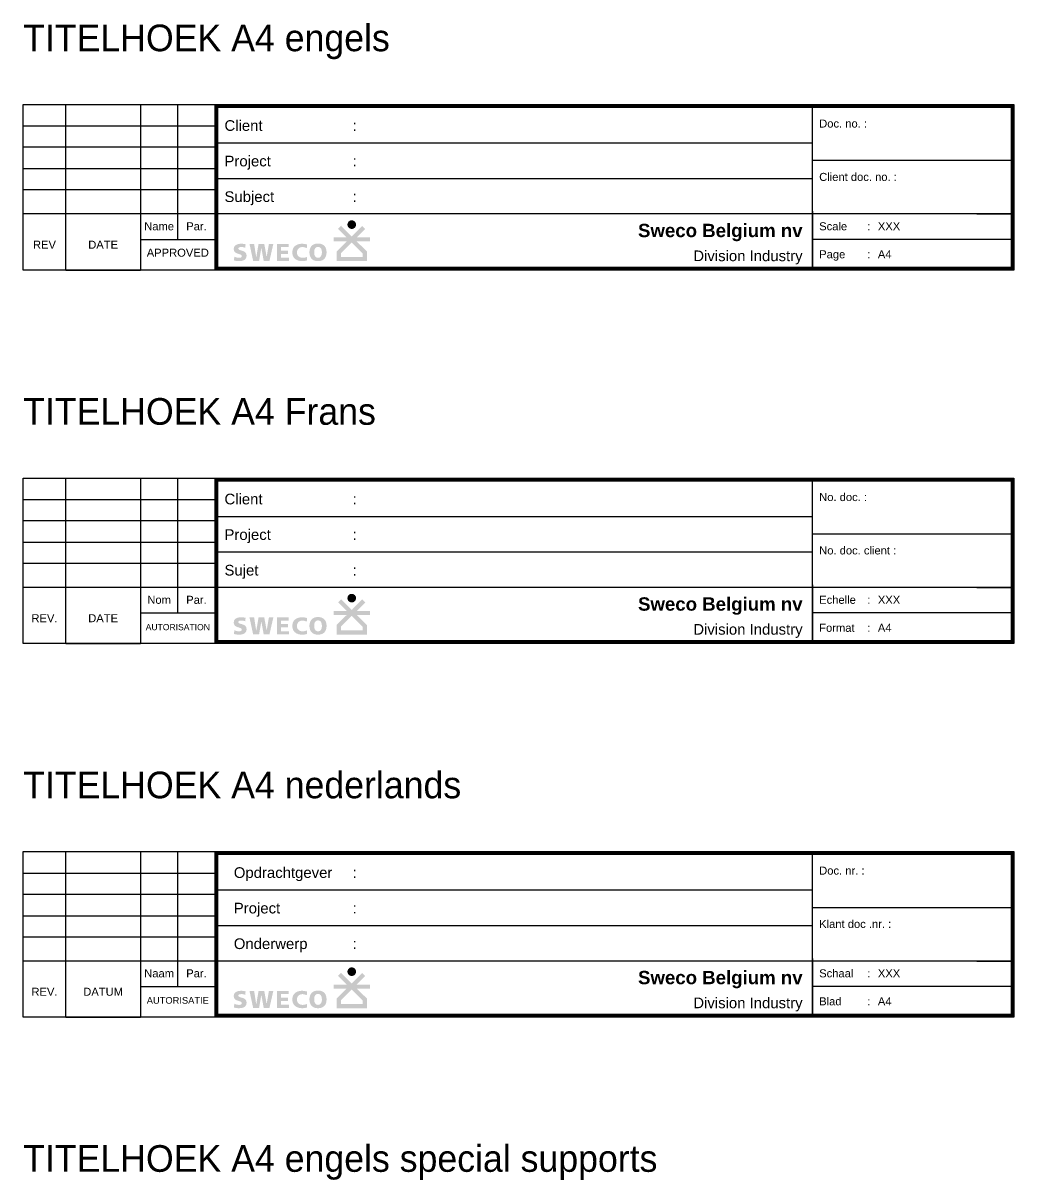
# Model space of a CAD drawing. Header units: millimetres. Extents: x 2206 to 2831, y 217 to 693.
# Drawn here: x 2645.5 to 2831.2, y 476 to 692.7 of the extents above; entities that cross this region are included whole.
import ezdxf
from ezdxf.enums import TextEntityAlignment as Align

# ---------------------------------------------------------------- set-up
doc = ezdxf.new("R2010")
doc.units = ezdxf.units.MM
doc.layers.add('TITEL', color=7, linetype='Continuous')
doc.styles.add('GMI_TITEL', font='arial.ttf')

# ---------------------------------------------------------------- blocks, each defined once
blk = doc.blocks.new('A$C777E2D34')
h = blk.add_hatch(color=7)
h.paths.add_polyline_path([(19.25, 1.8), (19.25, -0.01), (24.93, -0.01), (24.93, 1.8), (23.03, 3.67), (25.5, 3.67), (25.5, 4.42), (23.02, 4.42), (24.62, 6.02), (24.05, 6.59), (22.08, 4.61), (20.09, 6.62), (19.53, 6.04), (21.16, 4.42), (18.68, 4.42), (18.68, 3.67), (21.14, 3.67)])
h.paths.add_polyline_path([(20.05, 0.79), (20.05, 1.46), (22.08, 3.49), (24.12, 1.46), (24.12, 0.79)], flags=16)
for color, points in [(256, [(21.4, 7.25), (21.38, 7.21), (21.35, 7.14), (21.34, 7.11), (21.31, 7.03), (21.3, 6.99), (21.3, 6.95), (21.29, 6.91), (21.29, 6.87), (21.29, 6.83), (21.29, 6.74), (21.3, 6.71), (21.3, 6.67), (21.31, 6.63), (21.34, 6.55), (21.35, 6.52), (21.37, 6.48), (21.38, 6.45), (21.43, 6.37), (21.47, 6.32), (21.52, 6.26), (21.55, 6.23), (21.58, 6.21), (21.61, 6.19), (21.64, 6.16), (21.67, 6.14), (21.71, 6.12), (21.74, 6.1), (21.78, 6.09), (21.81, 6.07), (21.89, 6.05), (21.93, 6.04), (22.01, 6.03), (22.05, 6.03), (22.13, 6.03), (22.17, 6.03), (22.25, 6.04), (22.29, 6.05), (22.37, 6.07), (22.45, 6.11), (22.47, 6.12), (22.51, 6.14), (22.54, 6.16), (22.6, 6.21), (22.63, 6.23), (22.69, 6.29), (22.71, 6.32), (22.76, 6.38), (22.78, 6.41), (22.82, 6.49), (22.85, 6.57), (22.87, 6.63), (22.88, 6.67), (22.88, 6.71), (22.89, 6.75), (22.89, 6.79), (22.89, 6.87), (22.89, 6.91), (22.88, 6.95), (22.87, 7.03), (22.85, 7.11), (22.83, 7.14), (22.82, 7.18), (22.8, 7.21), (22.78, 7.25), (22.76, 7.28), (22.73, 7.31), (22.71, 7.34), (22.69, 7.37), (22.66, 7.4), (22.6, 7.45), (22.54, 7.5), (22.51, 7.52), (22.47, 7.54), (22.4, 7.57), (22.33, 7.6), (22.25, 7.62), (22.21, 7.62), (22.17, 7.63), (22.13, 7.63), (22.05, 7.63), (21.97, 7.62), (21.93, 7.62), (21.89, 7.61), (21.85, 7.6), (21.81, 7.58), (21.78, 7.57), (21.71, 7.54), (21.67, 7.52), (21.64, 7.5), (21.61, 7.47), (21.58, 7.45), (21.52, 7.4), (21.47, 7.34), (21.45, 7.31), (21.42, 7.28)]), (7, [(0.94, 3.21), (0.88, 3.2), (0.76, 3.17), (0.65, 3.14), (0.59, 3.12), (0.49, 3.07), (0.44, 3.04), (0.39, 3.01), (0.34, 2.98), (0.29, 2.95), (0.25, 2.91), (0.21, 2.88), (0.14, 2.79), (0.1, 2.75), (0.08, 2.7), (0.05, 2.65), (0.03, 2.59), (0.01, 2.53), (0, 2.47), (-0.01, 2.41), (-0.02, 2.34), (-0.02, 2.27), (-0.02, 2.17), (-0.01, 2.08), (0.01, 1.99), (0.04, 1.91), (0.07, 1.84), (0.11, 1.77), (0.16, 1.71), (0.21, 1.66), (0.26, 1.61), (0.32, 1.57), (0.38, 1.53), (0.45, 1.5), (0.51, 1.47), (0.58, 1.44), (0.65, 1.41), (0.72, 1.39), (0.86, 1.35), (1.05, 1.29), (1.12, 1.26), (1.2, 1.24), (1.31, 1.18), (1.42, 1.09), (1.46, 1.01), (1.47, 0.89), (1.45, 0.84), (1.44, 0.79), (1.38, 0.71), (1.29, 0.66), (1.2, 0.64), (1.1, 0.62), (1, 0.61), (0.95, 0.61), (0.85, 0.61), (0.76, 0.62), (0.7, 0.63), (0.64, 0.64), (0.54, 0.66), (0.4, 0.69), (0.2, 0.77), (0.08, 0.82), (0.01, 0.12), (0.06, 0.1), (0.12, 0.09), (0.18, 0.07), (0.24, 0.06), (0.36, 0.04), (0.42, 0.02), (0.48, 0.02), (0.6, 0), (0.72, -0.01), (0.84, -0.01), (0.95, -0.01), (1.08, -0.01), (1.22, 0), (1.28, 0), (1.41, 0.02), (1.47, 0.03), (1.54, 0.04), (1.6, 0.06), (1.66, 0.08), (1.77, 0.12), (1.88, 0.17), (1.93, 0.19), (1.98, 0.22), (2.02, 0.26), (2.07, 0.29), (2.15, 0.37), (2.18, 0.42), (2.25, 0.51), (2.3, 0.62), (2.32, 0.68), (2.34, 0.74), (2.35, 0.81), (2.36, 0.88), (2.36, 0.95), (2.37, 1.02), (2.36, 1.13), (2.35, 1.22), (2.33, 1.31), (2.3, 1.39), (2.27, 1.46), (2.22, 1.53), (2.18, 1.59), (2.13, 1.64), (2.07, 1.69), (2.01, 1.73), (1.95, 1.77), (1.89, 1.81), (1.82, 1.84), (1.75, 1.87), (1.67, 1.89), (1.6, 1.92), (1.46, 1.96), (1.32, 2), (1.26, 2.02), (1.14, 2.05), (1.08, 2.08), (0.99, 2.12), (0.9, 2.19), (0.85, 2.28), (0.84, 2.39), (0.86, 2.43), (0.88, 2.47), (0.94, 2.54), (1.03, 2.58), (1.16, 2.61), (1.25, 2.61), (1.35, 2.62), (1.43, 2.62), (1.52, 2.62), (1.67, 2.61), (1.79, 2.59), (1.94, 2.55), (2.02, 2.53), (2.12, 2.48), (2.19, 3.14), (2.1, 3.16), (2, 3.18), (1.91, 3.2), (1.8, 3.22), (1.7, 3.23), (1.59, 3.24), (1.48, 3.24), (1.36, 3.24), (1.24, 3.24), (1.12, 3.23), (1, 3.22)]), (7, [(4.17, 0.78), (3.79, 3.21), (2.92, 3.21), (3.61, 0.02), (4.72, 0.02), (5.14, 2.48), (5.59, 0.02), (6.66, 0.02), (7.39, 3.21), (6.56, 3.21), (6.14, 0.78), (5.69, 3.21), (4.62, 3.21), (4.2, 0.78)]), (7, [(10.3, 0.02), (10.3, 0.64), (8.84, 0.64), (8.84, 1.34), (10.16, 1.34), (10.16, 1.96), (8.84, 1.96), (8.84, 2.62), (10.26, 2.62), (10.26, 3.21), (8.05, 3.21), (8.05, 0.02)]), (7, [(12.63, -0.01), (12.71, -0.01), (12.87, -0.01), (12.94, -0.01), (13.01, -0.01), (13.08, 0), (13.21, 0.01), (13.32, 0.03), (13.43, 0.05), (13.54, 0.07), (13.63, 0.1), (13.73, 0.12), (13.69, 0.78), (13.6, 0.75), (13.5, 0.71), (13.34, 0.66), (13.2, 0.64), (13.07, 0.62), (13, 0.61), (12.95, 0.61), (12.9, 0.61), (12.81, 0.61), (12.72, 0.62), (12.67, 0.63), (12.59, 0.64), (12.51, 0.66), (12.47, 0.68), (12.38, 0.71), (12.33, 0.74), (12.27, 0.77), (12.2, 0.82), (12.16, 0.85), (12.1, 0.9), (12.01, 0.99), (11.93, 1.12), (11.88, 1.23), (11.85, 1.36), (11.83, 1.44), (11.83, 1.5), (11.82, 1.56), (11.82, 1.61), (11.82, 1.7), (11.83, 1.8), (11.85, 1.88), (11.86, 1.92), (11.9, 2.03), (11.94, 2.11), (11.96, 2.15), (11.98, 2.19), (12.02, 2.24), (12.08, 2.32), (12.14, 2.37), (12.19, 2.42), (12.25, 2.45), (12.29, 2.48), (12.33, 2.5), (12.4, 2.54), (12.47, 2.56), (12.51, 2.58), (12.63, 2.6), (12.79, 2.62), (12.88, 2.62), (13, 2.61), (13.08, 2.6), (13.18, 2.58), (13.29, 2.55), (13.35, 2.54), (13.4, 2.52), (13.45, 2.5), (13.5, 2.48), (13.55, 2.46), (13.6, 2.43), (13.66, 2.41), (13.73, 3.1), (13.61, 3.13), (13.49, 3.15), (13.37, 3.18), (13.26, 3.2), (13.14, 3.22), (13.02, 3.23), (12.91, 3.24), (12.79, 3.24), (12.69, 3.24), (12.6, 3.24), (12.51, 3.23), (12.41, 3.22), (12.32, 3.2), (12.23, 3.19), (12.15, 3.17), (12.07, 3.14), (11.98, 3.12), (11.9, 3.09), (11.83, 3.05), (11.75, 3.02), (11.68, 2.98), (11.61, 2.94), (11.55, 2.89), (11.48, 2.84), (11.42, 2.79), (11.37, 2.74), (11.31, 2.68), (11.21, 2.55), (11.17, 2.48), (11.13, 2.41), (11.09, 2.34), (11.06, 2.26), (11.04, 2.18), (11.01, 2.09), (10.99, 2), (10.98, 1.91), (10.96, 1.81), (10.96, 1.72), (10.96, 1.61), (10.96, 1.5), (10.97, 1.4), (10.98, 1.29), (11, 1.2), (11.02, 1.1), (11.05, 1.01), (11.08, 0.93), (11.12, 0.85), (11.16, 0.77), (11.21, 0.7), (11.25, 0.63), (11.31, 0.57), (11.36, 0.51), (11.42, 0.45), (11.48, 0.4), (11.55, 0.35), (11.62, 0.3), (11.68, 0.26), (11.76, 0.22), (11.83, 0.18), (11.9, 0.15), (11.98, 0.12), (12.06, 0.09), (12.14, 0.07), (12.22, 0.05), (12.3, 0.03), (12.38, 0.02), (12.46, 0.01), (12.54, 0)])]:
    blk.add_hatch(color=color).paths.add_polyline_path(points)
h = blk.add_hatch(color=7)
h.paths.add_polyline_path([(15.77, -0.02), (15.87, -0.01), (15.96, -0.01), (16.05, 0), (16.14, 0.01), (16.22, 0.03), (16.3, 0.05), (16.38, 0.07), (16.46, 0.1), (16.6, 0.16), (16.67, 0.2), (16.73, 0.24), (16.8, 0.28), (16.85, 0.32), (16.96, 0.43), (17.01, 0.48), (17.05, 0.54), (17.1, 0.6), (17.14, 0.66), (17.17, 0.73), (17.21, 0.8), (17.24, 0.87), (17.27, 0.95), (17.29, 1.02), (17.31, 1.1), (17.33, 1.18), (17.34, 1.27), (17.35, 1.36), (17.36, 1.45), (17.37, 1.54), (17.37, 1.63), (17.37, 1.73), (17.36, 1.82), (17.35, 1.91), (17.34, 2), (17.33, 2.08), (17.31, 2.16), (17.29, 2.24), (17.27, 2.32), (17.24, 2.4), (17.21, 2.47), (17.18, 2.54), (17.14, 2.6), (17.1, 2.67), (17.06, 2.73), (17.01, 2.79), (16.96, 2.84), (16.91, 2.89), (16.86, 2.94), (16.8, 2.99), (16.74, 3.03), (16.67, 3.07), (16.54, 3.14), (16.46, 3.17), (16.38, 3.2), (16.31, 3.22), (16.23, 3.24), (16.14, 3.25), (16.05, 3.27), (15.96, 3.28), (15.87, 3.28), (15.77, 3.28), (15.67, 3.28), (15.58, 3.28), (15.49, 3.27), (15.4, 3.25), (15.31, 3.24), (15.23, 3.22), (15.15, 3.2), (15.07, 3.17), (15, 3.14), (14.93, 3.1), (14.86, 3.07), (14.8, 3.03), (14.74, 2.99), (14.68, 2.94), (14.63, 2.89), (14.52, 2.79), (14.48, 2.73), (14.44, 2.67), (14.4, 2.6), (14.36, 2.54), (14.33, 2.47), (14.3, 2.4), (14.27, 2.32), (14.25, 2.24), (14.23, 2.16), (14.21, 2.08), (14.19, 2), (14.18, 1.91), (14.17, 1.82), (14.17, 1.73), (14.17, 1.63), (14.17, 1.54), (14.17, 1.45), (14.18, 1.36), (14.19, 1.27), (14.21, 1.18), (14.23, 1.1), (14.25, 1.02), (14.27, 0.95), (14.3, 0.87), (14.33, 0.8), (14.36, 0.73), (14.4, 0.66), (14.44, 0.6), (14.48, 0.54), (14.53, 0.48), (14.58, 0.43), (14.63, 0.38), (14.68, 0.32), (14.74, 0.28), (14.8, 0.24), (14.87, 0.2), (14.93, 0.16), (15.01, 0.13), (15.08, 0.1), (15.15, 0.07), (15.23, 0.05), (15.32, 0.03), (15.4, 0.01), (15.49, 0), (15.58, -0.01), (15.67, -0.01)])
h.paths.add_polyline_path([(15.77, 0.61), (15.68, 0.62), (15.63, 0.63), (15.57, 0.64), (15.51, 0.66), (15.46, 0.68), (15.36, 0.75), (15.31, 0.8), (15.27, 0.84), (15.24, 0.89), (15.21, 0.93), (15.19, 0.96), (15.16, 1.03), (15.14, 1.08), (15.11, 1.14), (15.1, 1.21), (15.08, 1.26), (15.07, 1.35), (15.05, 1.5), (15.05, 1.63), (15.05, 1.73), (15.06, 1.9), (15.08, 2.02), (15.11, 2.13), (15.14, 2.2), (15.15, 2.24), (15.17, 2.28), (15.19, 2.31), (15.22, 2.36), (15.27, 2.44), (15.34, 2.5), (15.46, 2.59), (15.57, 2.63), (15.69, 2.65), (15.77, 2.65), (15.82, 2.65), (15.86, 2.65), (15.95, 2.63), (16.04, 2.6), (16.15, 2.54), (16.19, 2.5), (16.23, 2.47), (16.28, 2.41), (16.32, 2.37), (16.35, 2.31), (16.39, 2.23), (16.41, 2.16), (16.43, 2.1), (16.45, 2.02), (16.48, 1.86), (16.49, 1.67), (16.49, 1.46), (16.46, 1.27), (16.44, 1.21), (16.43, 1.15), (16.38, 1.03), (16.35, 0.96), (16.32, 0.91), (16.25, 0.82), (16.16, 0.74), (16.08, 0.68), (16.03, 0.66), (15.98, 0.64), (15.86, 0.62), (15.82, 0.61)], flags=16)
blk = doc.blocks.new('TH-GI-A4-E')
at = {"layer": 'TITEL', "transparency": 33554687}
for p, q in [((-177.75, 0), (-177.75, 31)), ((-163.75, 31), (-163.75, 0)), ((-156.75, 5.75), (-156.75, 31)), ((-37.75, 0.5), (-37.75, 30.5)), ((-185.75, 27), (-149.75, 27)), ((-149.75, 23), (-185.75, 23)), ((-149.25, 23.83), (-37.75, 23.83)), ((-0.5, 20.5), (-37.75, 20.5)), ((-185.75, 19), (-149.75, 19)), ((-149.25, 17.17), (-37.75, 17.17)), ((-149.75, 15), (-185.75, 15)), ((-37.75, 11), (-37.75, 0.5)), ((-149.75, 10.5), (-185.75, 10.5)), ((-0.5, 10.5), (-149.25, 10.5)), ((-6.96, 10.5), (-0.5, 10.5)), ((-163.75, 5.75), (-149.75, 5.75)), ((-0.5, 5.75), (-37.75, 5.75)), ((-177.75, 0), (-163.75, 0))]:
    blk.add_line(p, q, dxfattribs=at)
for points in [[(-149.75, 0), (-185.75, 0), (-185.75, 31), (-149.75, 31)], [(-149.75, 31), (0, 31), (0, 0), (-149.75, 0)], [(-149.25, 30.5), (-0.5, 30.5), (-0.5, 0.5), (-149.25, 0.5)]]:
    blk.add_lwpolyline(points, close=True, dxfattribs=at)
at = {"layer": 'TITEL', "transparency": 33554687, "const_width": 0.5}
blk.add_lwpolyline([(-149.5, 30.75), (-149.5, 0.25), (-0.25, 0.25), (-0.25, 30.75)], close=True, dxfattribs=at)
at = {"transparency": 33554687}
blk.add_blockref('A$C777E2D34', (-146.23, 1.68), dxfattribs=at)
at = {"layer": 'TITEL', "transparency": 33554687, "style": 'GMI_TITEL'}
for s, height, p in [('Client', 2, (-148, 26.08)), ('Doc. no. :', 1.5, (-36.5, 26.7)), (':', 2, (-124, 26.08)), ('Project', 2, (-148, 19.42)), (':', 2, (-124, 19.42)), ('Client doc. no. :', 1.5, (-36.5, 16.7)), ('Subject', 2, (-148, 12.75)), (':', 2, (-124, 12.75)), ('Scale', 1.5, (-36.5, 7.45)), (':', 1.5, (-27.5, 7.45)), ('Page', 1.5, (-36.5, 2.2)), (':', 1.5, (-27.5, 2.2))]:
    blk.add_text(s, height=height, dxfattribs=at).set_placement(p)
for s, p in [('Name', (-160.25, 7.45)), ('Par.', (-153.25, 7.45)), ('REV', (-181.75, 4)), ('DATE', (-170.75, 4)), ('APPROVED', (-156.75, 2.5))]:
    blk.add_text(s, height=1.5, dxfattribs=at).set_placement(p, align=Align.CENTER)
at = {"layer": 'TITEL', "transparency": 33554687, "attachment_point": 3, "style": 'GMI_TITEL'}
for s, width, insert, char_height in [('\\pt35;{\\fArial|b1|i0|c0|p34;Sweco Belgium nv}', 33.3702, (-39.61, 8.66), 2.5), ('\\pt28;Division Industry', 25.1013, (-39.61, 3.66), 2)]:
    blk.add_mtext_dynamic_manual_height_columns(s, width=width, gutter_width=12.5, heights=[0], dxfattribs=dict(at, insert=insert, char_height=char_height))
at = {"layer": 'TITEL', "transparency": 33554687, "style": 'GMI_TITEL'}
for tag, p in [('REV', (-181.75, 28)), ('DATE', (-170.75, 28)), ('BY', (-160.25, 28)), ('REV', (-181.75, 24)), ('DATE', (-170.75, 24)), ('BY', (-160.25, 24)), ('REV', (-181.75, 20)), ('DATE', (-170.75, 20)), ('BY', (-160.25, 20)), ('REV', (-181.75, 16)), ('DATE', (-170.75, 16)), ('BY', (-160.25, 16)), ('REV', (-181.75, 12)), ('DATE', (-170.75, 12)), ('BY', (-160.25, 12))]:
    blk.add_attdef(tag, text='', height=1.5, dxfattribs=at).set_placement(p, align=Align.CENTER)
for tag, p, height in [('CLIENT', (-120, 26.08), 2), ('DOCNR.', (-36.5, 22.7), 2), ('PROJECT', (-120, 19.42), 2), ('SUBJECT1', (-120, 12.75), 2), ('DOCNRCLIENT.', (-36.5, 12.7), 2), ('SCALE', (-25.5, 7.45), 1.5), ('SIZE', (-25.5, 2.2), 1.5)]:
    blk.add_attdef(tag, p, '', height=height, dxfattribs=at)
blk = doc.blocks.new('TH-GI-A4-F')
at = {"layer": 'TITEL', "transparency": 33554687}
for p, q in [((-177.75, 0), (-177.75, 31)), ((-163.75, 31), (-163.75, 0)), ((-156.75, 5.75), (-156.75, 31)), ((-37.75, 0.5), (-37.75, 30.5)), ((-185.75, 27), (-149.75, 27)), ((-149.75, 23), (-185.75, 23)), ((-149.25, 23.83), (-37.75, 23.83)), ((-0.5, 20.5), (-37.75, 20.5)), ((-185.75, 19), (-149.75, 19)), ((-149.25, 17.17), (-37.75, 17.17)), ((-149.75, 15), (-185.75, 15)), ((-37.75, 11), (-37.75, 0.5)), ((-149.75, 10.5), (-185.75, 10.5)), ((-0.5, 10.5), (-149.25, 10.5)), ((-6.96, 10.5), (-0.5, 10.5)), ((-163.75, 5.75), (-149.75, 5.75)), ((-0.5, 5.75), (-37.75, 5.75)), ((-177.75, 0), (-163.75, 0))]:
    blk.add_line(p, q, dxfattribs=at)
for points in [[(-149.75, 0), (-185.75, 0), (-185.75, 31), (-149.75, 31)], [(-149.75, 31), (0, 31), (0, 0), (-149.75, 0)], [(-149.25, 30.5), (-0.5, 30.5), (-0.5, 0.5), (-149.25, 0.5)]]:
    blk.add_lwpolyline(points, close=True, dxfattribs=at)
at = {"layer": 'TITEL', "transparency": 33554687, "const_width": 0.5}
blk.add_lwpolyline([(-149.5, 30.75), (-149.5, 0.25), (-0.25, 0.25), (-0.25, 30.75)], close=True, dxfattribs=at)
at = {"transparency": 33554687}
blk.add_blockref('A$C777E2D34', (-146.23, 1.68), dxfattribs=at)
at = {"layer": 'TITEL', "transparency": 33554687, "style": 'GMI_TITEL'}
for s, height, p in [('Client', 2, (-148, 26.08)), ('No. doc. :', 1.5, (-36.5, 26.7)), (':', 2, (-124, 26.08)), ('Project', 2, (-148, 19.42)), (':', 2, (-124, 19.42)), ('No. doc. client :', 1.5, (-36.5, 16.7)), ('Sujet', 2, (-148, 12.75)), (':', 2, (-124, 12.75)), ('Echelle', 1.5, (-36.5, 7.45)), (':', 1.5, (-27.5, 7.45)), ('Format', 1.5, (-36.5, 2.2)), (':', 1.5, (-27.5, 2.2))]:
    blk.add_text(s, height=height, dxfattribs=at).set_placement(p)
for s, height, p in [('Nom', 1.5, (-160.25, 7.45)), ('Par.', 1.5, (-153.25, 7.45)), ('REV.', 1.5, (-181.75, 4)), ('DATE', 1.5, (-170.75, 4)), ('AUTORISATION', 1.15, (-156.75, 2.5))]:
    blk.add_text(s, height=height, dxfattribs=at).set_placement(p, align=Align.CENTER)
at = {"layer": 'TITEL', "transparency": 33554687, "attachment_point": 3, "style": 'GMI_TITEL'}
for s, width, insert, char_height in [('\\pt35;{\\fArial|b1|i0|c0|p34;Sweco Belgium nv}', 33.3702, (-39.61, 8.66), 2.5), ('\\pt28;Division Industry', 25.1013, (-39.61, 3.66), 2)]:
    blk.add_mtext_dynamic_manual_height_columns(s, width=width, gutter_width=12.5, heights=[0], dxfattribs=dict(at, insert=insert, char_height=char_height))
at = {"layer": 'TITEL', "transparency": 33554687, "style": 'GMI_TITEL'}
for tag, p in [('REVISION', (-181.75, 28)), ('DATE', (-170.75, 28)), ('PAR', (-160.25, 28)), ('REVISION', (-181.75, 24)), ('DATE', (-170.75, 24)), ('PAR', (-160.25, 24)), ('REVISION', (-181.75, 20)), ('DATE', (-170.75, 20)), ('PAR', (-160.25, 20)), ('REVISION', (-181.75, 16)), ('DATE', (-170.75, 16)), ('PAR', (-160.25, 16)), ('REVISION', (-181.75, 12)), ('DATE', (-170.75, 12)), ('PAR', (-160.25, 12))]:
    blk.add_attdef(tag, text='', height=1.5, dxfattribs=at).set_placement(p, align=Align.CENTER)
for tag, p, height in [('CLIENT', (-120, 26.08), 2), ('NR.DOC', (-36.5, 22.7), 2), ('PROJECT', (-120, 19.42), 2), ('SUJET1', (-120, 12.75), 2), ('NRDOCCLIENT', (-36.5, 12.7), 2), ('ECHELLE', (-25.5, 7.45), 1.5), ('FORMAT', (-25.5, 2.2), 1.5)]:
    blk.add_attdef(tag, p, '', height=height, dxfattribs=at)
blk = doc.blocks.new('TH-GI-A4-N')
at = {"layer": 'TITEL', "transparency": 33554687}
for p, q in [((-177.75, 0), (-177.75, 31)), ((-163.75, 31), (-163.75, 0)), ((-156.75, 5.75), (-156.75, 31)), ((-37.75, 0.5), (-37.75, 30.5)), ((-185.75, 27), (-149.75, 27)), ((-149.75, 23), (-185.75, 23)), ((-149.25, 23.83), (-37.75, 23.83)), ((-0.5, 20.5), (-37.75, 20.5)), ((-185.75, 19), (-149.75, 19)), ((-149.25, 17.17), (-37.75, 17.17)), ((-149.75, 15), (-185.75, 15)), ((-37.75, 11), (-37.75, 0.5)), ((-149.75, 10.5), (-185.75, 10.5)), ((-0.5, 10.5), (-149.25, 10.5)), ((-6.96, 10.5), (-0.5, 10.5)), ((-163.75, 5.75), (-149.75, 5.75)), ((-0.5, 5.75), (-37.75, 5.75)), ((-177.75, 0), (-163.75, 0))]:
    blk.add_line(p, q, dxfattribs=at)
for points in [[(-149.75, 0), (-185.75, 0), (-185.75, 31), (-149.75, 31)], [(-149.75, 31), (0, 31), (0, 0), (-149.75, 0)], [(-149.25, 30.5), (-0.5, 30.5), (-0.5, 0.5), (-149.25, 0.5)]]:
    blk.add_lwpolyline(points, close=True, dxfattribs=at)
at = {"layer": 'TITEL', "transparency": 33554687, "const_width": 0.5}
blk.add_lwpolyline([(-149.5, 30.75), (-149.5, 0.25), (-0.25, 0.25), (-0.25, 30.75)], close=True, dxfattribs=at)
at = {"transparency": 33554687}
blk.add_blockref('A$C777E2D34', (-146.23, 1.68), dxfattribs=at)
at = {"layer": 'TITEL', "transparency": 33554687, "style": 'GMI_TITEL'}
for s, height, p in [('Opdrachtgever', 2, (-146.25, 26.08)), ('Doc. nr. :', 1.5, (-36.5, 26.7)), (':', 2, (-124, 26.08)), ('Project', 2, (-146.25, 19.42)), (':', 2, (-124, 19.42)), ('Klant doc .nr. :', 1.5, (-36.5, 16.7)), ('Onderwerp', 2, (-146.25, 12.75)), (':', 2, (-124, 12.75)), ('Schaal', 1.5, (-36.5, 7.45)), (':', 1.5, (-27.5, 7.45)), ('Blad', 1.5, (-36.5, 2.2)), (':', 1.5, (-27.5, 2.2))]:
    blk.add_text(s, height=height, dxfattribs=at).set_placement(p)
for s, height, p in [('Naam', 1.5, (-160.25, 7.45)), ('Par.', 1.5, (-153.25, 7.45)), ('REV.', 1.5, (-181.75, 4)), ('DATUM', 1.5, (-170.75, 4)), ('AUTORISATIE', 1.25, (-156.75, 2.5))]:
    blk.add_text(s, height=height, dxfattribs=at).set_placement(p, align=Align.CENTER)
at = {"layer": 'TITEL', "transparency": 33554687, "attachment_point": 3, "style": 'GMI_TITEL'}
for s, width, insert, char_height in [('\\pt35;{\\fArial|b1|i0|c0|p34;Sweco Belgium nv}', 33.3702, (-39.61, 8.66), 2.5), ('\\pt28;Division Industry', 25.1013, (-39.61, 3.66), 2)]:
    blk.add_mtext_dynamic_manual_height_columns(s, width=width, gutter_width=12.5, heights=[0], dxfattribs=dict(at, insert=insert, char_height=char_height))
at = {"layer": 'TITEL', "transparency": 33554687, "style": 'GMI_TITEL'}
for tag, p in [('REVISIE', (-181.75, 28)), ('DATUM', (-170.75, 28)), ('DOOR', (-160.25, 28)), ('REVISIE', (-181.75, 24)), ('DATUM', (-170.75, 24)), ('DOOR', (-160.25, 24)), ('REVISIE', (-181.75, 20)), ('DATUM', (-170.75, 20)), ('DOOR', (-160.25, 20)), ('REVISIE', (-181.75, 16)), ('DATUM', (-170.75, 16)), ('DOOR', (-160.25, 16)), ('REVISIE', (-181.75, 12)), ('DATUM', (-170.75, 12)), ('DOOR', (-160.25, 12))]:
    blk.add_attdef(tag, text='', height=1.5, dxfattribs=at).set_placement(p, align=Align.CENTER)
for tag, p, height in [('OPDRACHTGEVER', (-120, 26.08), 2), ('DOCNR.', (-36.5, 22.7), 2), ('PROJECT', (-120, 19.42), 2), ('ONDERW', (-120, 12.75), 2), ('DOCNRKLANT.', (-36.5, 12.7), 2), ('SCHAAL', (-25.5, 7.45), 1.5), ('BLAD', (-25.5, 2.2), 1.5)]:
    blk.add_attdef(tag, p, '', height=height, dxfattribs=at)

msp = doc.modelspace()

# ---------------------------------------------------------------- block references
at = {"transparency": 33554687}
ref = msp.add_blockref('TH-GI-A4-E', (2831.24, 646.46), dxfattribs=at)
ref.add_attrib('SCALE', 'XXX', (2805.74, 653.91), dxfattribs={"layer": 'TITEL', "height": 1.5, "style": 'GMI_TITEL'})
ref.add_attrib('SIZE', 'A4', (2805.74, 648.66), dxfattribs={"layer": 'TITEL', "height": 1.5, "style": 'GMI_TITEL'})
ref = msp.add_blockref('TH-GI-A4-F', (2831.24, 576.46), dxfattribs=at)
ref.add_attrib('ECHELLE', 'XXX', (2805.74, 583.91), dxfattribs={"layer": 'TITEL', "height": 1.5, "style": 'GMI_TITEL'})
ref.add_attrib('FORMAT', 'A4', (2805.74, 578.66), dxfattribs={"layer": 'TITEL', "height": 1.5, "style": 'GMI_TITEL'})
ref = msp.add_blockref('TH-GI-A4-N', (2831.24, 506.46), dxfattribs=at)
ref.add_attrib('SCHAAL', 'XXX', (2805.74, 513.91), dxfattribs={"layer": 'TITEL', "height": 1.5, "style": 'GMI_TITEL'})
ref.add_attrib('BLAD', 'A4', (2805.74, 508.66), dxfattribs={"layer": 'TITEL', "height": 1.5, "style": 'GMI_TITEL'})

# ---------------------------------------------------------------- texts
for s, p in [('TITELHOEK A4 engels', (2645.49, 687.46)), ('TITELHOEK A4 Frans', (2645.49, 617.46)), ('TITELHOEK A4 nederlands', (2645.49, 547.46)), ('TITELHOEK A4 engels special supports ', (2645.49, 477.46))]:
    msp.add_text(s, height=5, dxfattribs=at).set_placement(p)

doc.saveas('drawing.dxf')
